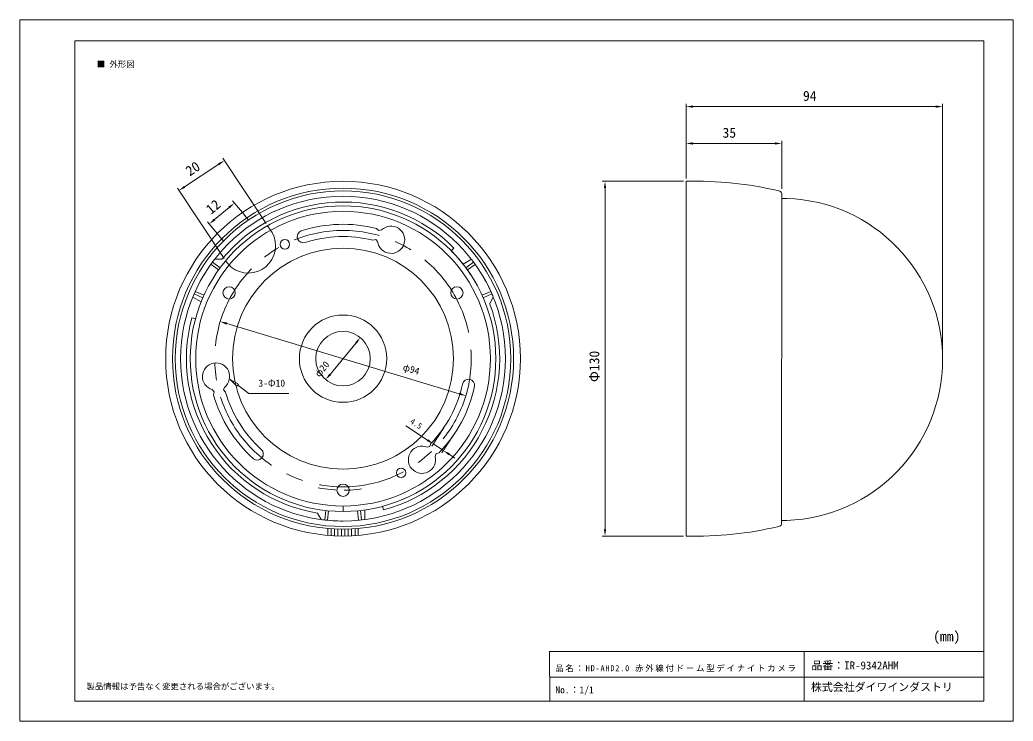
# Model space of a CAD drawing. Units: millimetres on the paper. Extents: x -182 to 182, y -128 to 128.
import ezdxf
from ezdxf.enums import TextEntityAlignment as Align

# ---------------------------------------------------------------- set-up
doc = ezdxf.new("R2010")
doc.units = ezdxf.units.MM
doc.linetypes.add('USER5', pattern=[9.525, 6.35, -3.175])
doc.linetypes.add('USER7', pattern=[50.8, 31.75, -6.35, 6.35, -6.35])
for name, color, linetype, lineweight in [('0-0_0', 7, 'Continuous', 18), ('0-1_外形線', 7, 'Continuous', 18), ('0-2_枠', 4, 'Continuous', 18), ('0-3_AM_5', 3, 'Continuous', 18), ('0-4_レイヤ__1', 7, 'Continuous', 18), ('0-5_外形線2', 7, 'USER5', 18)]:
    doc.layers.add(name, color=color, linetype=linetype, lineweight=lineweight)
doc.styles.add('ＭＳ ゴシック', font='')
doc.styles.get('ＭＳ ゴシック').set_extended_font_data('MS Gothic')

msp = doc.modelspace()

# ---------------------------------------------------------------- linework, layer by layer
at = {"layer": '0-0_0'}
for p, q in [((99.092, 63.059), (97.178, 63.059)), ((-98.189, 55.145), (-100.455, 57.857)), ((-107.401, 47.454), (-109.665, 50.164)), ((97.153, -54.941), (99.067, -54.941))]:
    msp.add_line(p, q, dxfattribs=at)
for radius in [62.5, 56.005, 54]:
    msp.add_circle((-63.568, 4.337), radius, dxfattribs=at)
at = {"layer": '0-0_0', "linetype": 'USER7'}
msp.add_circle((-63.568, 4.337), 47, dxfattribs=at)
at = {"layer": '0-0_0'}
msp.add_arc((97.12, 4.059), 59.032, 271.89018, 88.08572, dxfattribs=at)
for points in [[(62.153, 96.708), (64.653, 96.291), (64.653, 97.124)], [(153.653, 97.124), (153.653, 96.291), (156.153, 96.708)], [(62.153, 83.214), (64.653, 82.797), (64.653, 83.631)], [(94.678, 83.631), (94.678, 82.797), (97.178, 83.214)], [(-109.361, 75.937), (-108.901, 75.242), (-107.047, 76.971)], [(32.023, 66.837), (32.856, 66.837), (32.44, 69.337)], [(-123.705, 65.928), (-121.391, 66.962), (-121.851, 67.657)], [(-105.58, 60.094), (-105.046, 59.454), (-103.395, 61.377)], [(-112.604, 53.684), (-110.418, 54.967), (-110.953, 55.606)], [(-108.561, 17.926), (-106.288, 16.805), (-106.047, 17.602)], [(-59.124, 10.393), (-58.48, 9.863), (-57.213, 12.058)], [(-69.923, -3.384), (-68.013, -1.718), (-68.656, -1.189)], [(-20.848, -8.13), (-21.089, -8.928), (-18.576, -9.252)], [(-32.388, -25.161), (-32.845, -25.858), (-30.526, -26.88)], [(-26.769, -29.343), (-24.907, -31.063), (-24.45, -30.366)], [(32.44, -60.662), (32.856, -58.162), (32.023, -58.162)]]:
    msp.add_solid(points, dxfattribs=at)
at = {"layer": '0-1_外形線'}
for p, q in [((62.153, 69.337), (62.153, -60.662)), ((97.153, -56.343), (97.178, 64.696)), ((-23.924, 43.889), (-22.928, 44.882)), ((-110.627, 40.757), (-107.955, 40.757)), ((-16.497, 40.748), (-19.557, 38.982)), ((-109.156, 36.855), (-111.989, 38.913)), ((-108.569, 37.664), (-111.401, 39.722)), ((-18.565, 37.652), (-15.733, 39.71)), ((-17.977, 36.843), (-15.145, 38.901)), ((-118.626, 26.9), (-115.566, 25.133)), ((-114.919, 26.665), (-118.117, 28.089)), ((-114.512, 27.579), (-117.71, 29.003)), ((-12.622, 27.567), (-9.423, 28.991)), ((-12.215, 26.654), (-9.016, 28.078)), ((-8.496, 26.893), (-9.832, 24.579)), ((-117.65, 18.886), (-118.999, 19.249)), ((-63.568, -49.663), (-63.568, -51.663)), ((-49.133, -49.77), (-48.773, -51.119)), ((-71.568, -54.623), (-72.904, -52.309)), ((-69.919, -51.294), (-70.285, -54.776)), ((-68.924, -51.399), (-69.29, -54.881)), ((-58.213, -51.399), (-57.847, -54.88)), ((-57.218, -51.294), (-56.853, -54.776)), ((-55.568, -54.622), (-55.568, -51.088))]:
    msp.add_line(p, q, dxfattribs=at)
at = {"layer": '0-1_外形線', "linetype": 'USER5'}
for p, q in [((-91.202, 53.068), (-89.53, 50.546)), ((-106.629, 40.17), (-104.567, 37.929)), ((-111.989, 38.913), (-111.993, 38.916)), ((-111.401, 39.722), (-111.405, 39.725)), ((-15.733, 39.71), (-15.73, 39.712)), ((-15.145, 38.901), (-15.142, 38.903)), ((-118.117, 28.089), (-118.124, 28.093)), ((-117.71, 29.003), (-117.717, 29.006)), ((-9.423, 28.991), (-9.421, 28.992)), ((-9.016, 28.078), (-9.014, 28.079)), ((-70.285, -54.776), (-70.285, -54.783)), ((-69.29, -54.881), (-69.291, -54.887)), ((-57.847, -54.88), (-57.846, -54.887)), ((-56.853, -54.776), (-56.852, -54.782))]:
    msp.add_line(p, q, dxfattribs=at)
at = {"layer": '0-1_外形線'}
for points in [[(-49.44, 51.506), (-50.469, 51.277), (-51.312, 52.028)], [(-52.697, 47.747), (-51.61, 47.953), (-50.918, 47.262)], [(-111.482, -7.011), (-110.769, -7.789), (-110.997, -8.894)], [(-106.598, -7.952), (-107.32, -7.115), (-107.067, -6.169)], [(-31.411, -26.782), (-31.775, -27.827), (-32.72, -28.081)], [(-29.783, -31.483), (-29.467, -30.477), (-28.395, -30.122)]]:
    msp.add_lwpolyline(points, dxfattribs=at)
for centre, radius in [((-63.568, 4.337), 65), ((-63.572, 4.337), 59.5), ((-84.886, 46.225), 1.75), ((-63.568, 4.337), 40.5), ((-105.319, 28.442), 2.25), ((-21.811, 28.447), 2.25), ((-63.568, 4.337), 16), ((-63.568, 4.337), 10), ((-42.279, -37.495), 1.75), ((-63.568, -43.868), 2.25)]:
    msp.add_circle(centre, radius, dxfattribs=at)
for centre, radius, start, end in [((65.629, -62.617), 132, 76.65661, 91.5093), ((95.997, 64.641), 1.182, 2.64667, 85.34095), ((-63.564, 4.342), 57.4, 44.93219, 140.6241), ((-78.084, 49.04), 2.25, 111.01209, 287.97168), ((-63.581, 4.33), 49.25, 75.57529, 108.11084), ((-45.961, 47.915), 5, 187.50404, 134.09095), ((-98.28, 45.706), 10, 231.05006, 28.94994), ((-63.568, 4.337), 44.75, 75.9398, 107.9902), ((-63.568, 4.337), 56, 37.70043, 44.93236), ((-63.568, 4.337), 59.5, 142.75296, 149.99362), ((-63.568, 4.337), 59.5, 22.75699, 30.00185), ((-63.564, 4.342), 57.4, 284.93219, 20.6241), ((-63.564, 4.342), 57.4, 164.94869, 260.6241), ((-110.112, -2.203), 5, 307.50404, 254.09095), ((-17.597, -5.442), 2.25, 351.01274, 168.02181), ((-63.568, 4.337), 44.75, 315.9398, 347.98862), ((-63.568, 4.352), 49.25, 315.57529, 348.11171), ((-63.556, 4.33), 49.25, 195.57529, 228.11171), ((-63.568, 4.337), 44.75, 195.9398, 227.98862), ((-95.023, -30.585), 2.25, 231.01274, 48.02181), ((-34.633, -32.7), 5, 67.50404, 14.09095), ((-63.568, 4.337), 59.5, 262.76685, 270.00453), ((65.629, 71.292), 132, 268.49064, 283.34377), ((96.017, -55.943), 1.204, 273.67439, 340.61888)]:
    msp.add_arc(centre, radius, start, end, dxfattribs=at)
at = {"layer": '0-2_枠'}
msp.add_lwpolyline([(-182, -128.5), (182, -128.5), (182, 128.5), (-182, 128.5)], close=True, dxfattribs=at)
at = {"layer": '0-3_AM_5'}
for p, q in [((62.153, 70.337), (62.153, 97.708)), ((64.653, 96.708), (153.653, 96.708)), ((156.153, 5.047), (156.153, 97.708)), ((62.153, 70.337), (62.153, 84.214)), ((97.178, 66.557), (97.178, 84.214)), ((64.653, 83.214), (94.678, 83.214)), ((-91.743, 53.884), (-107.6, 77.804)), ((-109.131, 75.59), (-121.621, 67.31)), ((61.153, 69.337), (31.44, 69.337)), ((-107.181, 41.003), (-124.257, 66.762)), ((32.44, 66.837), (32.44, -58.162)), ((-100.452, 57.854), (-104.036, 62.144)), ((-105.313, 59.774), (-110.686, 55.286)), ((-109.662, 50.161), (-113.245, 54.451)), ((-106.168, 17.203), (-20.969, -8.529)), ((-58.802, 10.128), (-68.335, -1.453)), ((-32.616, -25.509), (-40.584, -20.284)), ((-26.688, -21.028), (-31.074, -27.716)), ((-22.932, -23.491), (-27.318, -30.179)), ((-26.769, -29.343), (-30.526, -26.88)), ((-24.679, -30.714), (-22.588, -32.085)), ((61.153, -60.662), (31.44, -60.662))]:
    msp.add_line(p, q, dxfattribs=at)
at = {"layer": '0-3_AM_5', "color": 7}
msp.add_lwpolyline([(-101.89, -5.005), (-102.443, -5.742), (-104.967, -3.274)], close=True, dxfattribs=at)
at = {"layer": '0-3_AM_5'}
msp.add_lwpolyline([(-83.384, -8.432), (-98.087, -8.432), (-102.167, -5.374)], dxfattribs=at)
at = {"layer": '0-4_レイヤ__1'}
for p, q in [((105.451, -102.969), (105.451, -121.157)), ((12.132, -112.405), (171.205, -112.405))]:
    msp.add_line(p, q, dxfattribs=at)
for points in [[(-161.877, -121.157), (171.205, -121.157), (171.205, 120.865), (-161.877, 120.865)], [(171.205, -121.157), (12.244, -121.157), (12.132, -102.969), (171.205, -102.969)]]:
    msp.add_lwpolyline(points, close=True, dxfattribs=at)
at = {"layer": '0-5_外形線2'}
for p, q in [((-69.168, -57.911), (-69.168, -60.467)), ((-67.968, -58.008), (-67.968, -60.467)), ((-66.668, -58.086), (-66.668, -60.612)), ((-65.468, -58.134), (-65.468, -60.612)), ((-64.168, -58.16), (-64.168, -60.66)), ((-62.968, -58.16), (-62.968, -60.66)), ((-61.668, -58.134), (-61.668, -60.612)), ((-60.468, -58.086), (-60.468, -60.612)), ((-59.168, -58.008), (-59.168, -60.467)), ((-57.968, -57.911), (-57.968, -60.467))]:
    msp.add_line(p, q, dxfattribs=at)
at = {"layer": '0-5_外形線2', "linetype": 'Continuous'}
msp.add_circle((-63.568, 4.316), 61.5, dxfattribs=at)
msp.add_arc((-63.568, 4.337), 56, 30.00017, 37.70043, dxfattribs=at)
at = {"layer": '0-5_外形線2'}
msp.add_arc((-63.564, 4.342), 48.211, 259.16075, 281.5988, dxfattribs=at)

# ---------------------------------------------------------------- texts
at = {"layer": '0-3_AM_5', "color": 7, "style": 'ＭＳ ゴシック'}
for s, height, p in [('94', 3.666, (104.986, 97.708)), ('35', 3.666, (75.499, 84.214)), ('3-Φ10', 2.566, (-94.587, -6.682))]:
    msp.add_text(s, height=height, dxfattribs=at).set_placement(p, align=Align.BOTTOM_LEFT)
for s, height, rotation, p in [('20', 3.666, 33.541, (-119.103, 70.179)), ('12', 3.666, 39.871, (-111.199, 56.161)), ('Φ130', 3.666, 90, (31.44, -4.246)), ('φ20', 2.566, 50.542, (-71.645, -3.115)), ('φ94', 2.566, 343.194, (-42.106, -0.578)), ('4.5', 2.199, 326.745, (-39.606, -19.73))]:
    msp.add_text(s, height=height, rotation=rotation, dxfattribs=at).set_placement(p, align=Align.BOTTOM_LEFT)
at = {"layer": '0-4_レイヤ__1', "style": 'ＭＳ ゴシック'}
for s, height, p in [('■ 外形図', 2.199, (-153.759, 110.488)), ('(mm)', 3.666, (152.692, -100.366)), ('品番：IR-9342AHM', 2.933, (108.087, -110.438)), ('製品情報は予告なく変更される場合がございます。', 2.199, (-157.594, -117.546)), ('No.：1/1', 2.566, (14.246, -119.101)), ('株式会社ダイワインダストリ', 2.933, (107.895, -118.357))]:
    msp.add_text(s, height=height, dxfattribs=at).set_placement(p, align=Align.BOTTOM_LEFT)
at = {"layer": '0-4_レイヤ__1', "insert": (14.178, -110.469), "char_height": 2.199, "attachment_point": 7, "style": 'ＭＳ ゴシック'}
msp.add_mtext('\\T1.21;品名：HD-AHD2.0\\~赤外線付ドーム型デイナイトカメラ', dxfattribs=at)

doc.saveas('drawing.dxf')
